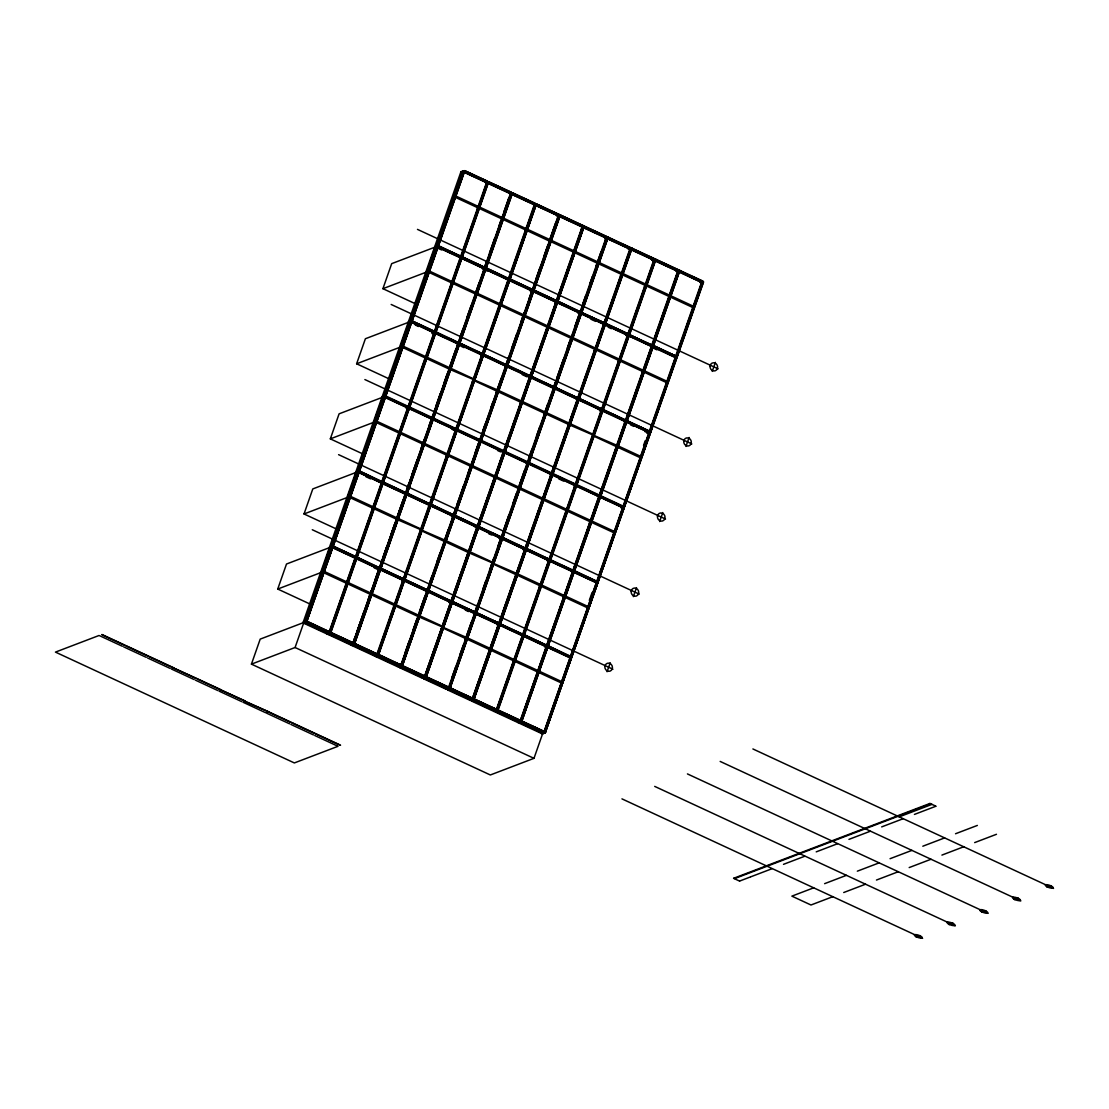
<?xml version="1.0" encoding="UTF-8"?>
<svg xmlns="http://www.w3.org/2000/svg" width="1109" height="1109" viewBox="0 0 1109 1109"><rect width="100%" height="100%" fill="white"/><g stroke="black" fill="none" stroke-linecap="round" stroke-linejoin="round"><path stroke-width="1.5" d="M251.438 664.139L260.199 639.117L303.852 622.468L295.077 647.504L251.438 664.139L490.344 774.969L533.983 758.334L542.758 733.312M277.735 589.045L286.496 564.024L330.135 547.389L321.374 572.41L277.735 589.045L310.742 604.363M304.032 513.966L312.793 488.93L356.433 472.295L347.672 497.317L304.032 513.966L337.039 529.27M330.33 438.873L339.091 413.837L382.73 397.202L373.969 422.224L330.33 438.873L363.336 454.177M356.627 363.78L365.388 338.744L409.027 322.109L400.266 347.145L356.627 363.78L388.053 378.363M382.924 288.687L391.685 263.651L435.324 247.016L426.563 272.052L382.924 288.687L415.93 304.005M303.214 622.177L460.984 171.632L463.493 170.952L305.71 621.497L303.214 622.177L543.396 733.604L545.212 732.91L703.161 281.478L655.211 259.936M330.967 632.282L326.864 633.932L304.254 623.438L462.495 171.548L464.865 170.647L487.475 181.141L329.054 633.1M305.03 621.484L462.8 170.938M305.349 621.636L463.174 170.8L464.2 170.814L703.536 282.157L545.281 732.481M463.354 170.731L305.391 621.345L545.323 732.19M464.311 170.855L306.306 622.08L463.825 170.952M329.234 632.712L306.541 622.274L304.254 623.438M306.541 622.274L464.865 170.647M306.666 621.941L464.671 170.717M326.864 633.932L329.151 631.894M432.053 333.559L434.34 331.536M354.866 643.372L350.763 645.008L328.139 634.514L329.595 632.574L487.378 182.028L486.574 182.361M328.916 632.574L486.699 182.015M329.872 633.017L488.14 181.724L329.872 633.017L330.676 632.684M353.133 643.802L330.44 633.35L328.139 634.514M330.565 632.754L488.459 181.876L512.039 192.814L354.09 643.982M330.08 633.489L353.119 644.107L511.374 192.231L488.75 181.737L330.51 633.613M350.763 645.008L353.036 642.984M376.464 655.405L374.648 656.098L352.024 645.604L355.116 636.774M357.403 630.245L363.697 612.293M367.703 600.856L371.127 591.069M375.133 579.633L378.557 569.846L380.928 568.945M383.132 556.787L386.57 546.987M391.144 533.928L394.568 524.141M397.424 515.976L402.567 501.282M406.573 489.859L408.861 483.33M411.716 475.165L416.859 460.471M420.866 449.048L424.29 439.247M428.864 426.189L430.583 421.295M436.294 404.965L440.301 393.543M444.307 382.12L447.163 373.955M449.45 367.426L455.73 349.474M459.736 338.037L463.174 328.25M467.166 316.814L471.173 305.391M479.171 282.545L475.179 293.968L477.036 293.15L499.646 303.644M484.314 267.851L486.601 261.322M489.457 253.157L494.614 238.463M498.606 227.04L500.894 220.511M503.749 212.346L508.906 197.652M352.579 644.315L511.277 193.118L510.473 193.437M352.814 643.65L510.584 193.105M352.939 644.177L511.138 192.897M532.888 204.208L534.954 203.709L511.97 192.98L354.076 644.246L511.665 192.952M534.358 204.527L535.162 204.195L377.379 654.74L354.325 644.44L352.024 645.604M354.325 644.44L512.635 192.814L535.259 203.307L377.005 655.197L353.965 644.579M354.45 644.107L512.455 192.883M374.648 656.098L376.935 654.06M402.65 665.539L398.533 667.174L375.923 656.68L376.589 655.072M376.7 654.74L534.483 204.181M535.564 204.028L377.67 654.92L378.46 654.587M512.358 192.966L535.924 203.89L377.975 655.322L536.229 204.306M400.903 665.968L378.224 655.516L375.923 656.68M378.349 654.92L536.243 204.042L559.809 214.98L401.874 666.149M377.85 655.655L400.903 666.273L559.144 214.397L536.534 203.904L378.28 655.779M398.533 667.174L400.82 665.15M556.552 215.964L559.144 214.397M426.535 676.615L422.432 678.264L399.808 667.77L401.195 663.834M405.187 652.411L409.193 640.988M413.2 629.552L416.624 619.765M419.479 611.6L424.622 596.905M428.628 585.483L432.053 575.682M436.627 562.623L440.065 552.837M419.743 531.53L421.572 530.837L444.182 541.331L448.064 529.977M455.009 516.018L452.403 517.584L454.219 516.891L476.842 527.385M453.207 515.283L454.926 510.39M457.213 503.86L463.507 485.908M467.499 474.472L470.937 464.685M474.929 453.262L478.367 443.461M482.942 430.403L485.229 423.874M490.94 407.544L492.659 402.65M496.083 392.849L501.226 378.169M506.369 363.475L508.657 356.946M511.526 348.78L516.669 334.086M520.662 322.664L524.1 312.863M528.674 299.804L531.53 291.653L533.886 290.738M536.104 278.581L540.111 267.158M544.103 255.735L547.541 245.935M555.54 223.089L549.246 241.041L526.747 230.478L524.931 231.171M400.363 666.481L401.278 665.83M400.585 665.816L558.368 215.271M400.723 666.343L558.922 215.063M559.643 215.867L401.86 666.412L559.809 214.98M424.802 677.044L402.11 666.606L399.808 667.77M559.879 215.188L583.223 226.541M402.11 666.606L560.419 214.98L583.043 225.474L424.789 677.363L401.749 666.745M402.234 666.273L560.239 215.049L583.708 226.056L425.759 677.488L584.013 226.472M422.432 678.264L424.719 676.24M475.484 526.747L475.262 527.413L477.868 526.401L454.565 515.505M450.42 687.705L446.317 689.341L423.707 678.847L582.267 226.361M424.844 676.767L582.807 226.153M580.672 226.375L583.043 225.474M425.44 677.086L583.348 226.194M606.831 237.451L449.048 687.996L426.008 677.682L423.707 678.847M426.008 677.682L584.318 226.07L606.928 236.564L448.688 688.439L425.634 677.821M426.119 677.349L584.138 226.139M446.317 689.341L448.604 687.317M578.274 312.558L578.039 313.223L580.659 312.197M604.571 237.465L605.611 238.726L607.968 237.825M474.319 698.781L470.216 700.431L447.592 689.937L448.258 688.315M451.834 677.849L455.827 666.412M459.833 654.989L463.257 645.188M464.976 640.295L471.27 622.343M475.262 610.907L477.549 604.377M482.706 589.697L485.562 581.532M489.554 570.109L493.56 558.673M497.567 547.25L500.422 539.085L502.779 538.184M503.846 529.298L508.989 514.604M512.996 503.167L516.434 493.38M519.289 485.215L524.432 470.521M528.438 459.098L531.863 449.297M536.437 436.239L539.861 426.452M543.867 415.029L547.874 403.593M554.153 385.641L555.304 382.369M557.009 377.476L563.303 359.524M567.309 348.087L569.596 341.558M574.739 326.878L578.746 315.441M582.738 304.018L585.594 295.853M589.6 284.431L592.456 276.266M595.893 266.479L601.036 251.785M605.611 238.726L605.375 239.392L607.191 238.698L629.815 249.192M448.369 687.982L606.152 237.437M606.387 236.772L583.653 226.222M607.427 238.033L449.644 688.578L607.233 237.284M449.658 688.315L607.593 237.146L584.027 226.208M472.392 699.599L449.894 688.772L447.592 689.937M449.894 688.772L608.203 237.16L630.827 247.64L472.573 699.529L449.533 688.911M450.004 688.439L608.203 237.16M470.216 700.431L472.503 698.407M523.268 548.913L523.032 549.579L525.652 548.567L502.349 537.671M628.221 249.22L630.827 247.64M498.204 709.871L494.101 711.507L471.491 701.027L630.037 248.527M472.628 698.933L630.591 248.319M473.224 699.252L631.118 248.374L654.421 259.132L652.12 260.296L653.395 260.892L655.752 259.991M631.548 248.444L473.543 699.654L631.492 248.222L583.542 226.68M496.472 710.301L473.779 699.848L471.491 701.027M473.779 699.848L632.102 248.236L654.712 258.73L496.277 710.675M473.903 699.516L631.908 248.305M494.101 711.507L496.388 709.483M603.157 410.164L600.801 411.065L599.525 410.482L601.577 409.124M626.058 334.724L625.823 335.389L628.443 334.377M519.816 721.904L517.986 722.597L495.376 712.103L496.832 710.162L654.615 259.617L653.811 259.936M496.153 710.148L653.936 259.603M521.369 721.28L679.276 270.402L655.696 259.464L497.428 710.744L655.017 259.451M497.442 710.481L655.377 259.312L631.811 248.374M678.5 270.693L520.731 721.238L497.678 710.938L495.376 712.103M678.375 270.485L520.176 721.765L678.597 269.806L655.987 259.326L497.747 711.202M517.986 722.597L520.273 720.573M676.005 271.386L678.597 269.806M545.018 732.162L306.541 621.414L304.712 622.107L543.701 732.98L541.885 733.673L519.262 723.193L519.927 721.571M520.052 721.238L677.821 270.693M679.332 270.61L521.313 721.82L678.902 270.541M544.256 732.467L521.563 722.014L519.262 723.193M521.563 722.014L679.872 270.402L702.496 280.896L544.242 732.772L521.202 722.153M521.687 721.682L679.872 270.402M541.885 733.673L544.172 731.649M647.074 433.314L649.361 431.29M589.323 600.329L592.067 592.511M643.553 445.458L645.202 440.758M543.396 733.604L701.72 281.769M545.212 732.91L703.161 281.478M544.893 732.758L703.425 281.797L679.11 271.012M607.067 671.735L610.213 662.725M633.364 596.642L636.511 587.631M659.661 521.549L662.808 512.538M685.944 446.456L689.105 437.445M712.241 371.363L715.402 362.352M464.56 171.049L463.756 171.382L487.267 182.361M464.629 171.327L462.259 172.228L460.984 171.632M462.023 172.893L463.853 172.2L486.463 182.694L488.75 181.737M464.214 172.061L486.823 182.555M485.118 182.042L487.184 181.543L464.2 170.814L306.417 621.359L545.642 732.342M488.445 182.139L487.655 182.458L511.152 193.451M486.158 183.304L488.514 182.403M485.922 183.969L487.738 183.276L510.348 193.77L512.635 192.814M488.099 183.137L510.902 193.562L487.53 182.791M453.733 196.584L455.549 195.891L478.159 206.385M453.262 197.915L455.078 197.222L477.702 207.716M512.344 193.229L511.54 193.548L535.051 204.527M510.043 194.394L512.413 193.493M509.807 195.059L511.623 194.366L534.247 204.86L536.534 203.904M511.998 194.227L534.788 204.652L511.429 193.881M477.147 209.005L478.977 208.312L501.587 218.806M533.928 205.47L536.299 204.569M533.706 206.135L535.522 205.442L558.132 215.936L560.419 214.98M535.883 205.304L558.686 215.728M501.518 218.75L503.334 218.057L525.943 228.551M437.528 246.046L461.843 256.817L438.277 245.879M436.197 246.642L438.568 245.741L460.997 256.304M438.263 246.143L437.459 246.475L460.97 257.454L438.097 247.085M435.962 247.307L438.332 246.406M435.726 247.986L437.556 247.293L460.166 257.773M558.257 215.603L559.047 215.285M560.128 215.396L559.324 215.714L582.821 226.693M557.827 216.56L560.184 215.659M559.768 216.394L582.572 226.818M525.403 229.84L527.219 229.147L549.842 239.627M460.29 257.44L461.081 257.122M460.096 257.732L462.453 256.831L484.883 267.394M459.861 258.397L462.217 257.496M459.625 259.062L461.441 258.369L484.051 268.863M461.982 258.161L484.425 268.725M427.436 271.677L429.252 270.984L451.862 281.478M426.965 273.008L428.781 272.315L451.405 282.809L453.137 282.06L475.761 292.554M582.142 226.693L582.946 226.361L424.359 677.239M581.948 226.971L584.318 226.07M581.712 227.636L584.083 226.735M581.476 228.302L583.306 227.608L605.916 238.102M583.667 227.47L606.457 237.894M549.288 240.916L551.118 240.223L573.727 250.717M482.706 268.226L484.522 267.532M485.09 267.865L482.47 268.891L487.198 271.081M484.176 268.53L484.98 268.198M483.981 268.808L486.338 267.907L508.781 278.47M486.047 268.309L485.243 268.641L508.754 279.62M486.116 268.572L483.51 270.152L485.326 269.459L507.95 279.939M485.881 269.251L508.31 279.801M450.85 284.098L452.68 283.405L475.29 293.899M605.847 238.061L607.593 237.146M607.912 237.562L607.108 237.88L630.605 248.86M607.552 238.56L630.356 248.984M573.187 252.006L575.003 251.313L597.626 261.807M572.715 253.337L574.531 252.644L597.155 263.138M508.061 279.607L508.865 279.288M509.211 279.288L486.061 268.045M507.867 279.898L510.237 278.997L532.667 289.56M509.932 279.399L509.142 279.718L532.639 290.71L509.766 280.327M509.391 279.912L532.389 290.821M410.76 320.917L650.512 431.831M410.898 321.125L408.389 321.818L409.665 322.4L412.035 321.499M411.231 321.139L650.831 431.969L626.516 421.198M412.271 320.834L409.9 321.735L433.869 332.866M411.966 321.236L411.162 321.568L434.229 332.728M409.429 323.066L411.259 322.372M629.926 248.86L630.73 248.527L472.143 699.405M629.732 249.137L632.102 248.236M631.797 248.638L630.993 248.97L654.504 259.95M631.243 249.165L654.13 260.088M631.451 249.636L654.241 260.06M597.072 263.083L598.888 262.389L621.511 272.883M531.96 290.697L532.75 290.378M531.765 290.974L534.122 290.073L556.566 300.636M533.831 290.475L509.461 279.607M533.72 290.558L533.027 290.808L556.524 301.787M531.294 292.319L533.11 291.625L555.734 302.119L558.021 301.163L580.451 311.726M533.665 291.417L556.094 301.981M434.7 331.397L412.091 320.903L435.546 331.91L433.799 332.825M434.908 331.882L432.288 332.894L433.564 333.49L435.92 332.589M436.156 331.924L458.585 342.487M435.865 332.326L435.061 332.645L458.558 343.624M433.328 334.156L435.144 333.462L457.767 343.956M401.139 346.77L402.955 346.077L425.579 356.571M400.668 348.101L402.484 347.408L425.107 357.902L426.84 357.153L449.464 367.647M652.12 260.296L654.476 259.395M655.987 259.326L653.617 260.227L631.076 249.775M655.682 259.728L654.892 260.047L677.959 271.22M653.159 261.558L654.975 260.865L677.585 271.358L679.276 270.402M655.336 260.726L678.14 271.15M620.499 275.503L622.315 274.81L644.939 285.304M555.845 301.773L556.649 301.454M557.716 301.565L556.926 301.884L580.423 312.877L557.55 302.494M555.415 302.729L557.785 301.828M555.179 303.395L557.009 302.702L579.619 313.195M522.991 316.01L524.82 315.316L547.43 325.81M522.533 317.34L524.349 316.647L546.959 327.141M456.409 343.319L458.225 342.626M457.878 343.624L458.682 343.291M459.071 343.138L411.494 321.444M457.684 343.901L460.055 343M459.75 343.402L458.946 343.735L482.457 354.714M457.449 344.566L459.819 343.665M459.195 343.929L482.193 354.825M457.213 345.232L459.029 344.539L481.653 355.032M679.581 270.804L678.777 271.137L701.845 282.296M679.027 271.331L701.914 282.254L679.235 271.802M644.856 285.249L646.672 284.556L669.295 295.049M644.384 286.579L646.214 285.886L668.824 296.38M579.744 312.863L580.534 312.544M580.88 312.544L557.73 301.301M581.615 312.641L580.811 312.974L604.308 323.953L581.435 313.584M581.061 313.168L604.058 324.078M546.889 327.086L548.705 326.393L571.329 336.886M482.484 353.563L459.861 343.069M481.763 354.7L482.567 354.381M482.914 354.381L459.764 343.138M481.569 354.991L483.94 354.09M483.635 354.492L482.845 354.811L505.912 365.984M481.348 355.656L483.704 354.755M481.112 356.322L482.928 355.629L505.538 366.122M384.463 395.996L624.159 507.09M384.601 396.218L382.092 396.911L383.367 397.493L385.738 396.592M383.603 396.828L385.974 395.927M385.669 396.329L384.878 396.648L407.932 407.821M383.132 398.159L384.962 397.466L407.571 407.96M700.126 281.797L702.191 281.298L679.207 270.568M699.904 282.462L702.26 281.561M701.595 282.102L702.399 281.783L543.826 732.647M703.425 281.797L702.995 282.365M604.35 322.802L557.245 301.773M603.629 323.939L604.433 323.62M603.435 324.23L605.805 323.329L628.235 333.892M605.5 323.731L581.144 312.863M605.389 323.8L604.696 324.05L628.207 335.043L605.334 324.66M603.199 324.895L605.569 323.994M602.963 325.561L604.793 324.868L627.403 335.362M570.317 339.506L572.133 338.813L594.743 349.307L596.49 348.573L619.099 359.053M506.369 364.653L483.76 354.159M505.662 365.79L506.453 365.457M506.799 365.471L483.649 354.228M507.825 365.166L530.268 375.729M507.534 365.568L506.73 365.901L530.227 376.88M505.233 366.732L507.049 366.039M504.997 367.412L506.813 366.719L529.437 377.199L531.724 376.256M472.337 381.357L474.167 380.664L496.777 391.144M406.227 407.322L408.043 406.629M408.403 406.49L385.793 395.996M408.611 406.975L405.991 407.987L409.457 409.595M407.696 407.627L408.486 407.308M408.777 407.474L409.859 407.017M409.568 407.419L409.082 407.89M407.266 408.583L409.623 407.682M374.842 421.864L376.658 421.17L399.282 431.651M627.514 335.029L628.318 334.71M629.385 334.807L628.595 335.14L652.092 346.119M627.098 335.985L629.455 335.084M626.862 336.651L628.678 335.958L651.288 346.452M629.219 335.75L651.662 346.313M594.202 350.596L596.018 349.903L618.642 360.397M528.078 376.561L529.908 375.868M529.548 376.866L530.352 376.547M530.754 376.381L483.164 354.7M531.419 376.658L530.629 376.977L553.682 388.15M529.118 377.822L531.488 376.921M530.864 377.171L553.876 388.081M430.112 418.398L431.928 417.705M432.302 417.566L409.678 407.086M431.581 418.717L432.385 418.384M432.662 418.564L433.758 418.093M431.831 418.911L409.013 407.932M430.916 420.325L432.732 419.632L455.355 430.126M652.12 344.968L605.029 323.939M651.413 346.119L652.217 345.786M652.549 345.786L629.399 334.558M651.219 346.396L653.575 345.495L676.019 356.058M653.284 345.897L652.48 346.216L675.991 357.209L653.118 346.826M652.73 346.424L675.728 357.32M618.087 361.673L619.917 360.979L642.527 371.473M554.153 386.819L531.544 376.325L554.583 387.637M553.446 387.956L554.237 387.623M555.609 387.332L554.528 387.803L530.948 376.866M555.318 387.734L554.514 388.067L577.581 399.226M554.763 388.261L577.761 399.157M552.781 389.578L554.597 388.885L577.221 399.365M520.592 402.179L522.408 401.486L545.032 411.98M520.121 403.524L521.937 402.83L544.561 413.324M454.011 429.488L455.827 428.795M456.187 428.656L433.564 418.162M453.775 430.153L456.395 429.141M455.466 429.793L456.27 429.474M455.716 429.987L432.538 419.16L455.896 429.918M456.548 429.64L457.643 429.183M457.338 429.585L456.866 430.056M457.407 429.848L455.05 430.749L451.89 429.28M454.815 431.415L456.631 430.722L479.24 441.216M422.626 444.03L424.442 443.337L447.052 453.831M422.155 445.361L423.971 444.667L446.594 455.161M357.306 471.921L359.676 471.02L382.106 481.583M359.371 471.422L358.581 471.741L381.635 482.914M358.9 471.893L355.795 471.99L358.637 471.311M358.817 471.935L381.718 482.872M356.848 473.252L358.664 472.559L381.274 483.053M359.025 472.42L381.829 482.845M675.298 357.195L676.102 356.876M676.767 357.029L652.813 346.105M674.868 358.152L677.239 357.25L437.057 245.824L434.686 246.725L441.618 249.941M642.458 371.432L644.274 370.739L666.883 381.219M641.986 372.763L643.802 372.069L666.426 382.563M575.862 398.727L577.678 398.034M578.052 397.895L555.429 387.401L578.538 398.547M577.137 399.323L578.953 398.63M579.508 398.422L578.413 398.88L554.847 387.942M579.203 398.824L578.399 399.143L601.466 410.316M576.902 399.989L579.272 399.088M544.477 413.269L546.307 412.576L568.917 423.07M544.02 414.6L545.836 413.907L568.446 424.4M477.896 440.564L479.712 439.871M480.072 439.732L457.462 429.252M479.365 440.883L480.169 440.55M479.615 441.077L456.797 430.098M480.447 440.73L481.528 440.259M481.237 440.661L480.433 440.994L503.5 452.153M480.682 441.188L503.68 452.084M478.7 442.491L480.516 441.798L503.139 452.292M446.04 456.437L447.87 455.744L470.479 466.237M381.87 482.249L359.011 471.173M381.399 482.72L382.189 482.401M382.536 482.401L359.385 471.159M382.48 482.567L383.562 482.096L406.005 492.659M383.27 482.498L382.466 482.831L405.534 494.004M380.969 483.676L383.326 482.775M380.734 484.342L382.55 483.649L405.173 494.143M382.91 483.51L405.714 493.935M348.074 498.288L349.889 497.594L372.513 508.088M601.937 408.985L579.328 398.491L602.423 409.637M599.525 410.482L602.145 409.457M601.217 410.122L602.021 409.789M603.393 409.498L602.312 409.97L578.732 399.032M603.102 409.9L602.298 410.233L625.795 421.212M602.547 410.427L625.545 421.323M600.565 411.744L602.381 411.051L624.991 421.531M503.971 450.822L481.348 440.328M503.25 451.959L504.054 451.64M503.056 452.25L505.427 451.349M505.025 451.82L504.332 452.07L527.829 463.049M502.821 452.916L505.191 452.015M502.599 453.581L504.415 452.888L527.025 463.382L529.312 462.425M470.41 466.196L472.226 465.503L494.836 475.997M469.939 467.527L471.755 466.834L494.378 477.327M403.815 493.491L405.631 492.798M405.769 493.325L382.896 482.263M406.49 493.311L383.27 482.235M405.09 494.087L406.906 493.394L429.654 504.415M406.365 493.644L407.46 493.186L429.89 503.749M407.155 493.588L406.351 493.907L429.419 505.08M404.854 494.753L407.225 493.852M406.809 494.586L429.599 505.011M372.43 508.033L374.26 507.34L396.87 517.834M371.972 509.364L373.788 508.671L396.398 519.164M623.646 420.893L625.462 420.2M625.823 420.061L603.213 409.568M625.116 421.198L625.92 420.879M626.252 420.879L603.102 409.637M624.922 421.489L627.278 420.588M626.987 420.99L626.183 421.309L649.25 432.482M624.686 422.155L627.056 421.254M624.45 422.82L626.266 422.127L648.89 432.621M591.79 436.766L593.62 436.073L616.23 446.567L617.976 445.818L640.586 456.312M525.68 462.73L527.496 462.037M527.856 461.898L505.247 451.418M527.149 463.049L527.939 462.716M529.021 462.827L528.217 463.16L551.714 474.139M528.466 463.354L551.464 474.25M494.295 477.272L496.111 476.579L518.735 487.073M493.824 478.617L495.64 477.924L518.263 488.404M429.169 504.886L429.973 504.567M430.375 504.401L407.169 493.325M430.264 504.734L431.346 504.262L453.775 514.826M431.041 504.664L430.25 504.997L453.747 515.976M428.753 505.843L431.11 504.942M430.5 505.191L453.387 516.115M428.518 506.508L430.334 505.815L452.943 516.309M430.694 505.676L453.498 516.101M396.329 519.123L398.145 518.43L420.755 528.91M99.089 635.471L55.45 652.106L294.356 762.937L338.009 746.302M331.009 547.014L333.379 546.113L355.809 556.676M332.658 546.557L355.781 557.813M333.144 546.779L330.773 547.68L329.512 547.084L331.868 546.183L571.551 657.526M330.551 548.345L332.367 547.652L354.977 558.146M332.908 547.444L355.337 558.007M649.722 431.151L627.098 420.658M647.309 432.649L649.916 431.623M650.207 431.803L627.001 420.727M615.689 447.856L617.505 447.163L640.129 457.657M549.565 473.82L551.381 473.127M551.755 472.988L529.132 462.495M551.034 474.125L551.838 473.806M553.211 473.515L550.84 474.416L528.3 463.964M552.906 473.917L552.102 474.236L575.613 485.215M550.605 475.082L552.975 474.181M550.369 475.747L552.199 475.054L574.809 485.548L577.096 484.591M518.18 488.362L520.01 487.669L542.62 498.163M451.599 515.657L453.415 514.964M453.068 515.976L453.872 515.643M454.205 515.643L431.054 504.415M452.874 516.253L455.231 515.352L477.674 525.916M454.94 515.754L454.136 516.073L477.203 527.246M454.593 516.752L477.383 527.177M355.102 557.813L355.892 557.48M354.908 558.09L357.264 557.189L379.708 567.753M356.973 557.591L356.169 557.924L379.666 568.903M356.419 558.118L379.417 569.014M356.807 558.534L379.236 569.083M322.248 572.036L324.064 571.343L346.687 581.837M321.776 573.381L323.592 572.688L346.216 583.182L347.963 582.433L370.572 592.927M573.464 484.91L575.28 484.203M575.64 484.065L553.031 473.585M574.933 485.215L575.723 484.883M575.169 485.409L551.991 474.569M574.504 486.158L576.86 485.257M574.268 486.823L576.084 486.13L598.708 496.624M542.079 499.438L543.895 498.745L566.519 509.239M541.608 500.783L543.424 500.09L566.047 510.57M477.757 526.733L476.953 527.052M478.159 526.567L454.953 515.491M478.104 526.733L501.767 537.477L499.147 538.489L500.422 539.085M478.949 526.498L501.559 536.992M478.034 526.9L502.044 537.643M478.825 526.844L478.034 527.163L501.531 538.142M478.27 527.357L501.171 538.281M478.478 527.842L501.282 538.267M444.113 541.289L445.929 540.596L468.539 551.076M378.987 568.889L379.791 568.57M380.124 568.57L356.973 557.328M380.858 568.681L380.054 569L403.565 579.993M378.321 570.511L380.151 569.818L402.761 580.312L405.048 579.355L427.478 589.919M380.692 569.61L403.302 580.104L379.943 569.333M597.349 495.986L599.165 495.293M599.525 495.155L576.916 484.661M598.818 496.291L599.622 495.973M599.068 496.485L576.25 485.52M599.9 496.139L600.995 495.681M600.69 496.083L600.205 496.555M565.964 510.528L567.78 509.835L590.404 520.329M499.383 537.823L501.199 537.13M500.852 538.142L501.642 537.81M500.658 538.419L503.015 537.518L525.458 548.082M502.724 537.92L501.92 538.239L524.987 549.412M502.169 538.447L525.056 549.371M500.187 539.75L502.003 539.057L524.626 549.551M502.363 538.919L525.167 549.343M403.593 578.843L381.163 568.279L378.793 569.18L356.252 558.742M402.886 579.979L403.676 579.647M404.646 579.827L403.953 580.09L427.45 591.069M173.766 668.103L171.41 669.004L194.02 679.498M402.456 580.922L404.813 580.021M402.22 581.601L404.036 580.908L426.66 591.388L428.947 590.445L451.377 601.009M404.577 580.7L427.02 591.249M370.032 594.202L371.848 593.509L394.457 604.003M369.56 595.547L371.376 594.854L394 605.348M307.082 621.206L329.512 631.756M305.987 621.927L306.777 621.608M304.476 622.773L306.846 621.872M621.234 507.076L623.064 506.383M623.424 506.245L600.801 495.751M623.618 506.716L621.012 507.742L622.288 508.324L624.145 507.354M622.703 507.381L623.508 507.049M622.953 507.575L599.775 496.735L623.133 507.506M589.392 522.949L591.208 522.256L613.832 532.736M524.737 549.218L525.541 548.9M525.874 548.9L502.724 537.657M525.818 549.066L526.914 548.595L549.343 559.158M526.609 549.01L525.818 549.329L548.872 560.502M526.054 549.523L548.955 560.447M526.262 550.009L549.066 560.433M491.426 564.786L493.242 564.093L515.851 574.587M426.771 591.055L427.575 590.737M428.642 590.847L427.838 591.166L451.349 602.159M428.088 591.36L451.086 602.27M428.476 591.776L450.906 602.339M393.917 605.292L395.733 604.599L418.356 615.093M327.1 633.267L329.72 632.241M328.375 633.849L330.732 632.948M547.167 559.99L548.983 559.296M546.931 560.669L549.551 559.643L526.248 548.761M549.828 559.809L526.623 548.747M549.773 559.976L573.006 570.913M550.618 559.754L573.242 570.248M549.717 560.156L573.713 570.899M550.508 560.087L549.704 560.405L573.201 571.398M549.953 560.613L572.84 571.537L550.147 561.085M451.016 601.147L448.965 602.506L451.321 601.605M450.656 602.145L451.46 601.813M451.807 601.827L428.656 590.584M452.527 601.924L451.737 602.256L475.234 613.235M221.55 690.269L219.18 691.17L241.804 701.664M450.24 603.088L452.597 602.187M450.004 603.767L451.82 603.074L474.43 613.554L476.718 612.612L499.161 623.175M452.361 602.866L474.985 613.346L451.613 602.589M353.411 642.846L330.787 632.352M350.985 644.343L353.605 643.331M353.771 644.093L354.561 643.774M352.26 644.939L354.63 644.038M572.521 571.385L573.325 571.066M574.393 571.177L573.589 571.495L596.656 582.669M572.092 572.341L574.462 571.44M571.856 573.006L573.672 572.313L596.295 582.807M574.046 572.175L596.836 582.599L573.478 571.828M539.667 585.621L541.483 584.928L564.107 595.408M539.21 586.952L541.026 586.259L563.635 596.753M475.262 612.085L452.832 601.522L450.462 602.423L427.922 591.984M474.555 613.222L475.345 612.903M244.576 701.415L268.905 711.936L244.964 701.138M245.436 701.359L243.079 702.26L265.689 712.754L268.059 711.853M474.125 614.178L476.482 613.277M473.89 614.843L475.706 614.15L498.329 624.644M476.26 613.942L499.119 624.325L475.622 613.332L476.426 613.014L523.046 634.251M441.23 628.789L443.059 628.096L465.669 638.59M377.296 653.922L354.686 643.442M374.884 655.433L377.504 654.407M376.395 655.35L378.211 654.657M378.751 654.449L401.195 665.012M377.656 655.183L378.46 654.851M376.159 656.015L378.516 655.114M597.127 581.324L574.698 570.775L572.327 571.676L549.787 561.223M596.892 582.003L574.018 570.927M596.406 582.475L597.21 582.142M597.557 582.156L574.407 570.913M595.99 583.417L598.347 582.516L359.025 471.297M563.566 596.697L565.382 596.004L587.992 606.498M563.095 598.028L564.911 597.335L587.534 607.829M498.787 623.313L496.735 624.672L499.355 623.646M498.44 624.312L499.244 623.993M500.311 624.09L499.521 624.422L523.018 635.402M499.757 624.617L522.769 635.526M500.145 625.032L522.575 635.596M465.128 639.879L466.944 639.186L489.554 649.68L491.301 648.931L513.924 659.425M398.769 666.509L401.389 665.497M401.541 666.259L402.345 665.941M400.044 667.105L402.415 666.204M522.339 635.388L523.129 635.069M523.476 635.069L500.325 623.826M522.145 635.679L524.502 634.778L546.945 645.341M524.21 635.18L523.406 635.499L546.903 646.492M521.909 636.344L524.266 635.443M521.674 637.01L523.49 636.316L546.113 646.81M524.03 636.109L546.654 646.602L523.296 635.831M489.014 650.955L490.83 650.262L513.453 660.756L515.2 660.007L537.81 670.501M425.08 676.102L402.456 665.608M422.668 677.599L425.274 676.573M425.44 677.349L426.23 677.017M423.943 678.181L426.3 677.28M546.571 645.48L544.519 646.838L547.139 645.812M546.224 646.478L547.028 646.159M546.03 646.755L548.401 645.854L570.83 656.417M548.096 646.256L547.292 646.589L570.802 657.568L547.929 647.199M545.794 647.434L548.165 646.533M512.913 662.045L514.728 661.352L537.338 671.846M448.965 687.178L426.355 676.684M446.553 688.675L449.173 687.663M449.339 688.162L450.074 688.01M449.325 688.426L450.129 688.107M447.828 689.271L450.199 688.37M568.654 657.249L570.47 656.556M570.109 657.554L570.913 657.235M571.26 657.235L548.109 645.992M571.565 657.263L547.624 646.478M569.693 658.51L571.62 657.096M472.864 698.268L450.24 687.774M470.438 699.765L473.058 698.739M473.224 699.516L474.014 699.183M471.713 700.347L474.084 699.446M496.749 709.344L474.139 698.85M494.337 710.841L496.957 709.829M497.109 710.592L497.913 710.273M495.612 711.437L497.969 710.536M520.648 720.434L498.024 709.94M518.222 721.931L520.842 720.905M519.733 721.848L522.103 720.947M521.008 721.418L521.757 721.252M520.994 721.682L521.798 721.349M519.497 722.514L521.868 721.612M544.533 731.51L521.923 721.016M542.121 733.007L544.741 731.995M733.659 878.286L929.91 803.471M734.671 878.578L766.818 866.323M767.4 866.101L799.547 853.833M800.13 853.611L832.291 841.357M832.873 841.135L865.02 828.88M865.602 828.659L897.749 816.404M898.332 816.182L930.493 803.928M899.094 816.903L931.976 804.372M739.842 880.976L750.169 877.039M750.751 876.817L772.003 868.721M783.495 864.341L804.732 856.245M816.224 851.864L837.461 843.755M848.953 839.374L870.191 831.279M881.683 826.898L902.934 818.802M914.426 814.422L935.663 806.326M813.701 887.824L791.881 896.141L810.984 904.999L832.817 896.682M824.611 883.665L846.43 875.334M857.34 871.175L879.16 862.857M890.07 858.699L911.903 850.381M922.813 846.222L944.632 837.905M955.542 833.746L977.362 825.429M843.727 892.523L865.547 884.206M876.457 880.047L898.276 871.729M909.186 867.571L931.005 859.253M941.915 855.094L963.749 846.763M974.659 842.604L996.478 834.287M916.353 937.105L920.276 935.608M949.082 924.615L953.019 923.118M981.825 912.139L985.749 910.641M1014.555 899.662L1018.478 898.165M1047.284 887.186L1051.207 885.689M464.574 170.8L488.14 181.724M488.085 181.89L511.069 192.633M535.869 204.056L558.853 214.799M559.754 215.146L582.738 225.876M607.538 237.312L630.522 248.042M655.322 259.478L678.306 270.222M464.089 171.271L487.669 182.195M487.974 182.347L511.554 193.285M511.873 193.437L535.439 204.375M535.758 204.513L559.338 215.451M607.441 237.77L631.007 248.707M631.326 248.846L654.892 259.783M535.439 204.624L558.936 215.617M583.223 226.79L606.72 237.783L583.098 227.137M463.645 171.715L486.893 182.5M535.314 204.971L558.576 215.756M559.213 216.047L582.461 226.832M606.997 238.213L630.245 248.998M654.767 260.379L678.029 271.164M559.407 216.532L582.031 227.026M678.86 271.941L701.484 282.435M479.435 206.981L502.058 217.461M622.787 273.479L645.396 283.973M670.571 295.646L693.18 306.139M502.862 219.388L525.486 229.882M550.646 241.554L573.256 252.048M598.43 263.72L621.04 274.214M670.099 296.976L692.723 307.47M417.469 229.383L718.119 368.853M462.162 256.969L485.742 267.907L461.788 256.983M509.946 279.135L533.512 290.073L509.572 279.149M533.831 290.211L557.411 301.149L533.457 290.239M581.615 312.378L605.195 323.315L581.241 312.405M605.514 323.468L629.08 334.405L605.14 323.481M653.298 345.634L676.864 356.571L652.91 345.648M485.673 268.073L509.267 279.121M557.356 301.315L580.936 312.378M629.025 334.571L652.605 345.62M437.792 246.35L484.855 268.544M461.691 257.44L485.257 268.378M485.576 268.53L509.142 279.454M533.36 290.697L556.926 301.62M628.914 335.029L652.494 345.953M437.348 246.808L460.706 257.565M461.233 257.884L484.605 268.655M485.132 268.974L508.49 279.731M532.916 291.14L556.274 301.911M556.801 302.216L580.173 312.988M604.585 324.382L627.944 335.154M628.47 335.472L651.842 346.244M509.225 280.535L531.835 291.029M580.894 313.792L603.518 324.285M652.563 347.034L675.187 357.528M530.254 291.057L531.53 291.653M590.931 319.212L595.644 321.388M608.217 327.224L611.364 328.68M653.811 348.365L656.944 349.834M500.921 304.226L523.545 314.72M572.604 337.483L595.214 347.976M620.375 359.649L642.998 370.143M476.565 294.481L499.189 304.975M500.464 305.571L523.074 316.065M548.234 327.737L570.858 338.231M391.172 304.462L691.836 443.947M435.393 332.534L458.96 343.471M459.278 343.61L482.845 354.547M507.063 365.776L530.629 376.713M602.631 410.108L626.197 421.046M411.051 321.901L434.409 332.658M434.936 332.977L458.308 343.748M482.72 355.143L506.092 365.915M506.619 366.233L529.977 376.991M578.288 399.476L601.646 410.247M626.072 421.642L649.43 432.413M530.712 377.795L553.322 388.289M578.496 399.961L601.106 410.455M415.321 325.02L418.467 326.49M460.9 346.174L464.047 347.63M522.2 374.606L526.914 376.797M630.647 424.927L633.793 426.383M644.8 431.484L648.585 433.231M450.739 368.243L473.349 378.737M497.248 389.813L450.268 369.574M498.523 390.41L521.133 400.903M570.192 423.652L592.802 434.146M616.701 445.236L569.721 424.997M426.383 358.498L448.993 368.978M498.052 391.74L520.662 402.234M364.875 379.555L665.539 519.04M384.754 396.994L408.126 407.752M408.653 408.07L432.011 418.842M456.423 430.237L479.795 441.008M504.207 452.403L527.579 463.174M575.876 485.659L599.248 496.416M408.847 408.556L431.47 419.05M599.969 497.22L622.593 507.714M497.47 450.434L500.616 451.89M558.77 478.866L563.483 481.056M400.543 432.247L423.167 442.741M448.327 454.413L470.951 464.907M591.679 520.911L614.289 531.405M376.187 422.501L398.81 432.995M400.086 433.577L422.695 444.071M519.539 489L542.149 499.494M567.323 511.166L589.933 521.66M338.578 454.648L639.241 594.133M430.68 504.429L453.983 515.311L451.363 516.323L452.638 516.919M597.917 582.017L358.692 471.408M382.355 483.164L405.603 493.949M406.241 494.24L429.488 505.039M454.025 516.406L477.272 527.205M406.448 494.725L429.058 505.219M478.118 527.981L500.727 538.475M525.902 550.147L548.511 560.641M365.873 476.662L370.586 478.852M488.473 533.54L491.606 534.995M350.361 496.25L372.984 506.744M444.654 540L397.674 519.761M469.814 551.672L492.438 562.166M516.323 573.242L469.343 553.003M517.598 573.838L540.222 584.332M445.458 541.927L468.081 552.421M517.127 575.169L539.75 585.663M929.98 803.443L935.954 806.215M312.281 529.742L612.944 669.226M333.088 546.252L356.654 557.189L332.714 546.266M380.872 568.418L404.438 579.355L380.498 568.432M404.757 579.494L428.337 590.432L404.383 579.522M452.541 601.66L476.108 612.598L452.167 601.688M476.426 612.75L500.007 623.688L476.052 612.764M524.21 634.916L547.791 645.854L523.836 634.93M356.599 557.356L380.193 568.404M428.268 590.598L451.862 601.66M499.951 623.854L523.531 634.903M547.735 646.02L571.315 657.069M332.603 546.723L356.183 557.661M356.502 557.799L380.068 568.737M380.387 568.889L403.967 579.827M404.286 579.965L427.852 590.903M428.171 591.055L451.737 601.993M452.056 602.132L475.636 613.069M499.84 624.312L523.42 635.235M523.739 635.388L547.305 646.325M332.159 547.167L355.532 557.938M403.828 580.423L427.201 591.18M475.511 613.665L498.87 624.436M547.181 646.921L570.539 657.692M499.604 625.24L522.214 635.734M547.389 647.406L569.998 657.9M374.149 567.794L378.862 569.984M465.309 610.089L468.455 611.544M752.886 748.949L1053.55 888.434M419.632 615.675L442.241 626.169M466.14 637.259L419.16 617.02M467.416 637.841L490.026 648.335M539.085 671.097L561.695 681.591M347.491 583.764L370.101 594.258M395.275 605.93L417.885 616.424M538.614 672.428L561.237 682.922M720.157 761.426L1020.821 900.91M687.428 773.916L988.077 913.386M306.181 622.412L329.234 633.031M473.418 699.987L496.472 710.606M497.317 711.077L520.357 721.696M654.698 786.392L955.348 925.863M621.955 798.868L922.619 938.353M295.077 647.504L533.983 758.334M733.576 878.314L739.551 881.087M101.986 634.5L125.553 645.438M125.871 645.577L149.452 656.514M149.757 656.667L173.337 667.604M197.222 678.68L173.295 667.881L196.39 678.597M197.541 678.833L221.121 689.77M245.006 700.846L221.079 690.048L244.16 700.763M269.224 712.075L292.79 723.013M293.109 723.165L316.675 734.103M316.994 734.241L340.574 745.179M102.097 634.861L124.707 645.355M125.982 645.937L148.606 656.431M149.881 657.027L172.491 667.521M197.665 679.193L220.275 689.687M269.335 712.435L291.944 722.929M293.22 723.525L315.843 734.019M317.119 734.602L339.728 745.096M99.727 635.762L122.35 646.256M123.626 646.838L146.236 657.332M147.511 657.928L170.134 668.422M195.295 680.094L217.918 690.588M266.964 713.337L289.588 723.83M290.863 724.427L313.473 734.92M314.748 735.503L337.372 745.997M1046.813 886.645A4.159 1.192 19.3 0 0 1053.148 887.852A4.159 1.192 19.3 0 0 1047.783 884.802A4.159 1.192 19.3 0 0 1046.813 886.645M1014.083 899.136A4.159 1.192 19.3 0 0 1020.419 900.328A4.159 1.192 19.3 0 0 1015.054 897.278A4.159 1.192 19.3 0 0 1014.083 899.136M981.354 911.612A4.159 1.192 19.3 0 0 987.689 912.818A4.159 1.192 19.3 0 0 982.324 909.754A4.159 1.192 19.3 0 0 981.354 911.612M915.882 936.564A4.159 1.192 19.3 0 0 922.217 937.77A4.159 1.192 19.3 0 0 916.852 934.721A4.159 1.192 19.3 0 0 915.882 936.564M948.611 924.088A4.159 1.192 19.3 0 0 954.946 925.294A4.159 1.192 19.3 0 0 949.581 922.244A4.159 1.192 19.3 0 0 948.611 924.088M604.876 666.301A4.159 3.771 69.1 0 0 609.992 671.153A4.159 3.771 69.1 0 0 611.059 664.222A4.159 3.771 69.1 0 0 604.876 666.301M631.173 591.208A4.159 3.771 69.1 0 0 636.289 596.06A4.159 3.771 69.1 0 0 637.356 589.129A4.159 3.771 69.1 0 0 631.173 591.208M657.471 516.115A4.159 3.771 69.1 0 0 662.586 520.967A4.159 3.771 69.1 0 0 663.653 514.035A4.159 3.771 69.1 0 0 657.471 516.115M710.051 365.942A4.159 3.771 69.1 0 0 715.18 370.794A4.159 3.771 69.1 0 0 716.234 363.863A4.159 3.771 69.1 0 0 710.051 365.942M683.768 441.035A4.159 3.771 69.1 0 0 688.883 445.873A4.159 3.771 69.1 0 0 689.937 438.942A4.159 3.771 69.1 0 0 683.768 441.035"/></g></svg>
